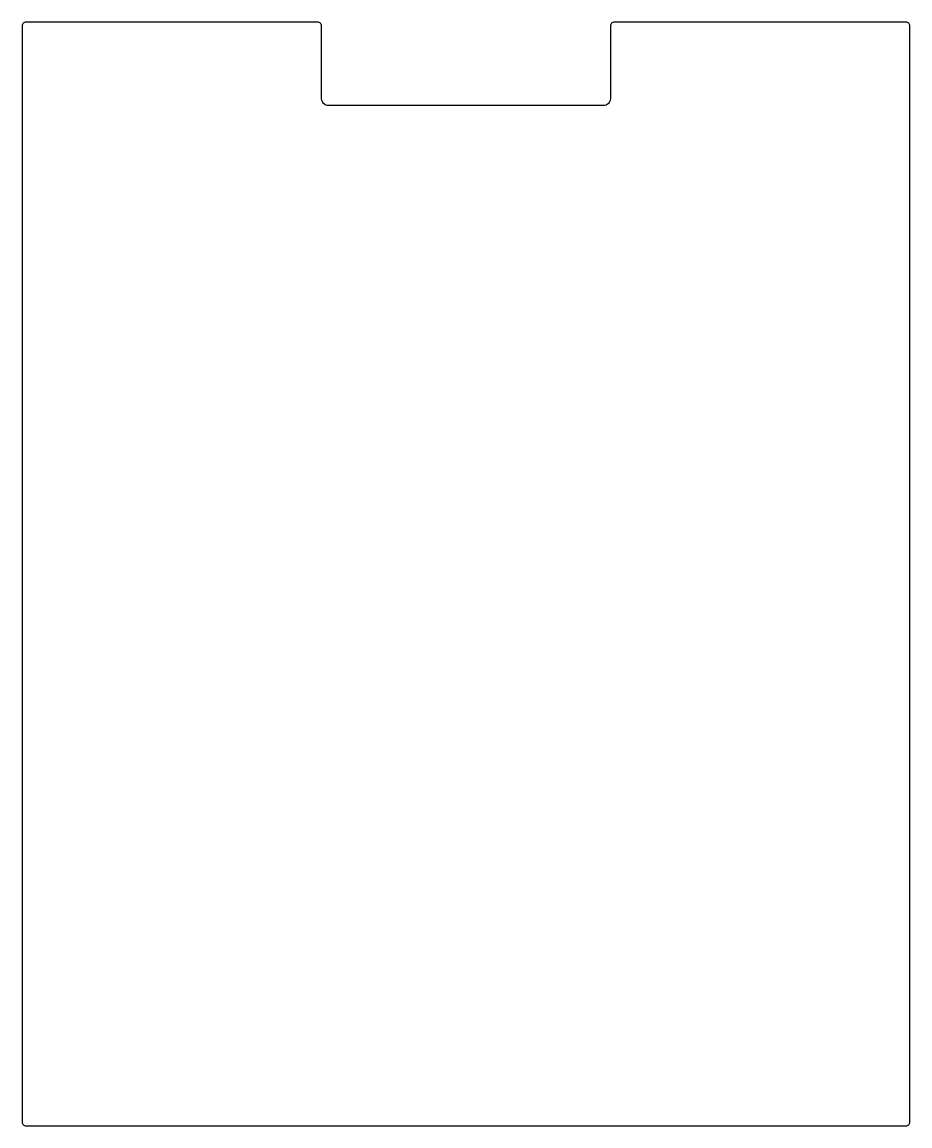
# Model space of a CAD drawing. Header units: millimetres. Extents: x -231 to 221, y 109 to 671.
import ezdxf

# ---------------------------------------------------------------- set-up
doc = ezdxf.new("R2010")
doc.units = ezdxf.units.MM
doc.layers.get('0').update_dxf_attribs({"linetype": 'CONTINUOUS'})

msp = doc.modelspace()

# ---------------------------------------------------------------- linework, layer by layer
msp.add_lwpolyline([(70.49, 671.02, 0.414214), (68.49, 669.02), (68.49, 632.02, -0.414214), (64.99, 628.52), (-75.01, 628.52, -0.414214), (-78.51, 632.02), (-78.51, 669.02, 0.414214), (-80.51, 671.02), (-229, 671.02, 0.414214), (-231, 669.02), (-231, 111.04, 0.414214), (-229, 109.04), (218.98, 109.04, 0.414214), (220.98, 111.04), (220.98, 669.02, 0.414214), (218.98, 671.02)], format="xyb", close=True)

doc.saveas('drawing.dxf')
